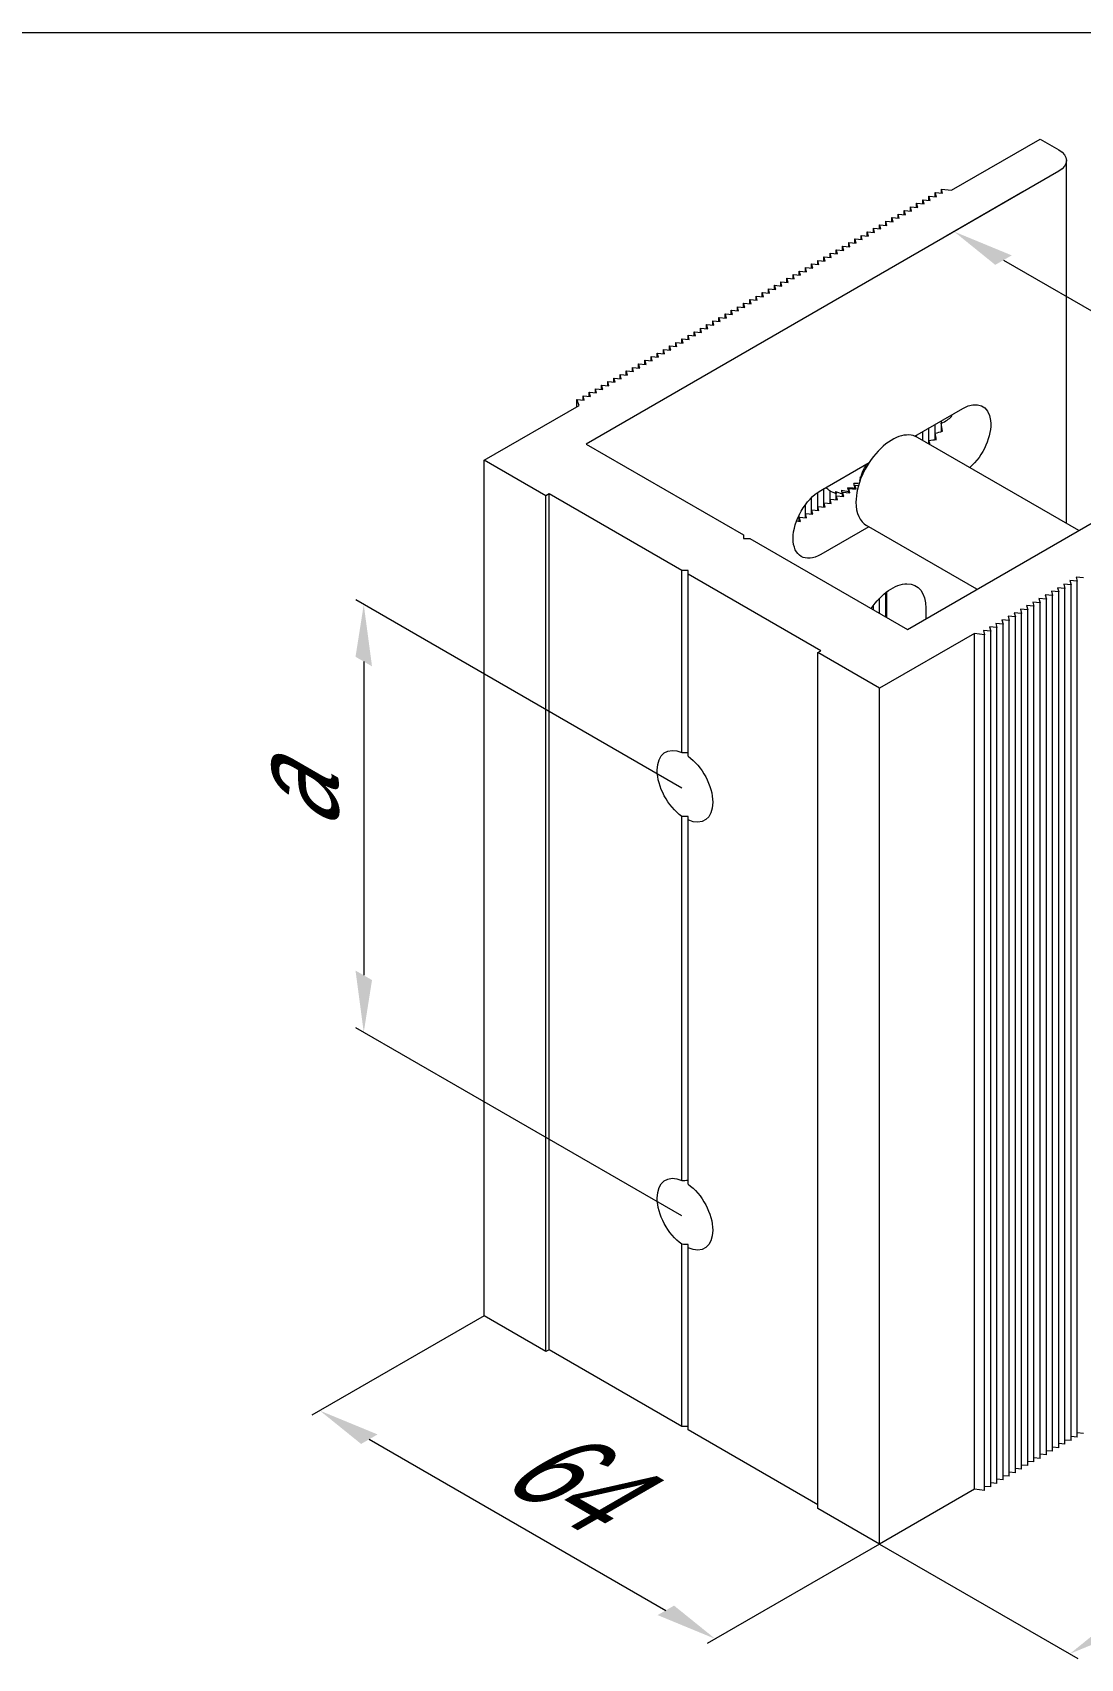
# Model space of a CAD drawing. Extents: x -37 to 4620, y -49 to 348.
# Drawn here: x 1769.68 to 1791.27, y 63.34 to 96.85 of the extents above; entities that cross this region are included whole.
import ezdxf

# ---------------------------------------------------------------- set-up
doc = ezdxf.new("R2010")
doc.units = 0
doc.header["$LTSCALE"] = 5
for name, color, linetype, lineweight in [('4', 160, 'CONTINUOUS', 18), ('PV-B6A89', 7, 'CONTINUOUS', 15), ('Рамки', 1, 'CONTINUOUS', 15)]:
    doc.layers.add(name, color=color, linetype=linetype, lineweight=lineweight)
doc.styles.add('14', font='RUSS.SHX', dxfattribs={"width": 0.7, "height": 14})

msp = doc.modelspace()

# ---------------------------------------------------------------- linework, layer by layer
at = {"layer": '4', "extrusion": (-0.707107, -0.408248, 0.57735)}
for p, q in [((1783.058, 81.28, 695.223), (1776.338, 85.16, 689.736)), ((1776.503, 83.889, 689.04), (1776.503, 77.422, 684.467)), ((1783.058, 72.462, 688.988), (1776.338, 76.342, 683.501))]:
    msp.add_line(p, q, dxfattribs=at)
at = {"layer": '4', "extrusion": (-1.9e-15, 0.816497, 0.57735)}
for p, q in [((1778.985, 70.404, 682.545), (1775.435, 68.354, 685.444)), ((1776.618, 67.862, 686.14), (1782.728, 64.335, 691.129)), ((1787.131, 65.701, 689.196), (1783.58, 63.651, 692.095)), ((1787.131, 65.701, 689.196), (1791.217, 63.343, 692.531))]:
    msp.add_line(p, q, dxfattribs=at)
at = {"layer": '4', "extrusion": (-0.707107, -0.408248, 0.57735)}
for points in [[(815.432, 1474.897, -892.608), (815.772, 1475.237, -892.608), (814.584, 1476.085, -892.608)], [(821.032, 1469.297, -892.608), (821.372, 1469.637, -892.608), (822.22, 1468.449, -892.608)]]:
    msp.add_solid(points, dxfattribs=at)
at = {"layer": '4', "extrusion": (-1.9e-15, 0.816497, 0.57735)}
for points in [[(-1776.788, 520.881, 451.552), (-1776.449, 521.221, 451.552), (-1775.6, 520.033, 451.552)], [(-1782.897, 526.991, 451.552), (-1782.558, 527.33, 451.552), (-1783.746, 528.179, 451.552)], [(-1791.9, 527.525, 451.552), (-1792.239, 527.865, 451.552), (-1791.051, 528.713, 451.552)]]:
    msp.add_solid(points, dxfattribs=at)
at = {"layer": 'PV-B6A89', "extrusion": (-1.9e-15, 0.816497, 0.57735)}
for p, q in [((1788.615, 93.6, 697.412), (1790.441, 94.654, 697.412)), ((1790.441, 94.654, 697.412), (1790.822, 94.434, 697.412)), ((1790.981, 86.735, 697.412), (1790.981, 94.213, 697.412)), ((1790.822, 93.993, 697.412), (1781.085, 88.371, 697.412)), ((1788.277, 93.467, 697.412), (1788.277, 93.552, 697.412)), ((1788.277, 93.552, 697.412), (1788.428, 93.538, 697.412)), ((1788.301, 93.465, 697.412), (1788.277, 93.552, 697.412)), ((1788.404, 93.54, 697.412), (1788.404, 93.626, 697.412)), ((1788.404, 93.626, 697.412), (1788.615, 93.6, 697.412)), ((1788.428, 93.538, 697.412), (1788.404, 93.626, 697.412)), ((1790.081, 93.565, 687.203), (1788.501, 92.653, 688.493)), ((1787.64, 93.099, 697.412), (1787.64, 93.185, 697.412)), ((1787.64, 93.185, 697.412), (1787.792, 93.171, 697.412)), ((1787.665, 93.097, 697.412), (1787.64, 93.185, 697.412)), ((1787.768, 93.173, 697.412), (1787.768, 93.258, 697.412)), ((1787.768, 93.258, 697.412), (1787.919, 93.244, 697.412)), ((1787.792, 93.171, 697.412), (1787.768, 93.258, 697.412)), ((1787.895, 93.246, 697.412), (1787.895, 93.332, 697.412)), ((1787.895, 93.332, 697.412), (1788.047, 93.318, 697.412)), ((1787.919, 93.244, 697.412), (1787.895, 93.332, 697.412)), ((1788.022, 93.32, 697.412), (1788.022, 93.405, 697.412)), ((1788.022, 93.405, 697.412), (1788.174, 93.391, 697.412)), ((1788.047, 93.318, 697.412), (1788.022, 93.405, 697.412)), ((1788.149, 93.393, 697.412), (1788.149, 93.479, 697.412)), ((1788.149, 93.479, 697.412), (1788.301, 93.465, 697.412)), ((1788.174, 93.391, 697.412), (1788.149, 93.479, 697.412)), ((1787.131, 92.805, 697.412), (1787.131, 92.891, 697.412)), ((1787.131, 92.891, 697.412), (1787.283, 92.877, 697.412)), ((1787.156, 92.803, 697.412), (1787.131, 92.891, 697.412)), ((1787.259, 92.879, 697.412), (1787.259, 92.964, 697.412)), ((1787.259, 92.964, 697.412), (1787.41, 92.95, 697.412)), ((1787.283, 92.877, 697.412), (1787.259, 92.964, 697.412)), ((1787.386, 92.952, 697.412), (1787.386, 93.038, 697.412)), ((1787.386, 93.038, 697.412), (1787.537, 93.024, 697.412)), ((1787.41, 92.95, 697.412), (1787.386, 93.038, 697.412)), ((1787.513, 93.026, 697.412), (1787.513, 93.111, 697.412)), ((1787.513, 93.111, 697.412), (1787.665, 93.097, 697.412)), ((1787.537, 93.024, 697.412), (1787.513, 93.111, 697.412)), ((1786.495, 92.438, 697.412), (1786.495, 92.523, 697.412)), ((1786.495, 92.523, 697.412), (1786.646, 92.509, 697.412)), ((1786.519, 92.436, 697.412), (1786.495, 92.523, 697.412)), ((1786.622, 92.512, 697.412), (1786.622, 92.597, 697.412)), ((1786.622, 92.597, 697.412), (1786.774, 92.583, 697.412)), ((1786.646, 92.509, 697.412), (1786.622, 92.597, 697.412)), ((1786.749, 92.585, 697.412), (1786.749, 92.67, 697.412)), ((1786.749, 92.67, 697.412), (1786.901, 92.656, 697.412)), ((1786.774, 92.583, 697.412), (1786.749, 92.67, 697.412)), ((1786.877, 92.659, 697.412), (1786.877, 92.744, 697.412)), ((1786.877, 92.744, 697.412), (1787.028, 92.73, 697.412)), ((1786.901, 92.656, 697.412), (1786.877, 92.744, 697.412)), ((1787.004, 92.732, 697.412), (1787.004, 92.817, 697.412)), ((1787.004, 92.817, 697.412), (1787.156, 92.803, 697.412)), ((1787.028, 92.73, 697.412), (1787.004, 92.817, 697.412)), ((1785.858, 92.071, 697.412), (1785.858, 92.156, 697.412)), ((1785.858, 92.156, 697.412), (1786.01, 92.142, 697.412)), ((1785.883, 92.068, 697.412), (1785.858, 92.156, 697.412)), ((1785.986, 92.144, 697.412), (1785.986, 92.229, 697.412)), ((1785.986, 92.229, 697.412), (1786.137, 92.215, 697.412)), ((1786.01, 92.142, 697.412), (1785.986, 92.229, 697.412)), ((1786.113, 92.218, 697.412), (1786.113, 92.303, 697.412)), ((1786.113, 92.303, 697.412), (1786.265, 92.289, 697.412)), ((1786.137, 92.215, 697.412), (1786.113, 92.303, 697.412)), ((1786.24, 92.291, 697.412), (1786.24, 92.376, 697.412)), ((1786.24, 92.376, 697.412), (1786.392, 92.362, 697.412)), ((1786.265, 92.289, 697.412), (1786.24, 92.376, 697.412)), ((1786.368, 92.365, 697.412), (1786.368, 92.45, 697.412)), ((1786.368, 92.45, 697.412), (1786.519, 92.436, 697.412)), ((1786.392, 92.362, 697.412), (1786.368, 92.45, 697.412)), ((1789.685, 92.161, 689.189), (1794.267, 89.515, 692.93)), ((1785.349, 91.777, 697.412), (1785.349, 91.862, 697.412)), ((1785.349, 91.862, 697.412), (1785.501, 91.848, 697.412)), ((1785.374, 91.774, 697.412), (1785.349, 91.862, 697.412)), ((1785.477, 91.85, 697.412), (1785.477, 91.935, 697.412)), ((1785.477, 91.935, 697.412), (1785.628, 91.921, 697.412)), ((1785.501, 91.848, 697.412), (1785.477, 91.935, 697.412)), ((1785.604, 91.924, 697.412), (1785.604, 92.009, 697.412)), ((1785.604, 92.009, 697.412), (1785.755, 91.995, 697.412)), ((1785.628, 91.921, 697.412), (1785.604, 92.009, 697.412)), ((1785.731, 91.997, 697.412), (1785.731, 92.082, 697.412)), ((1785.731, 92.082, 697.412), (1785.883, 92.068, 697.412)), ((1785.755, 91.995, 697.412), (1785.731, 92.082, 697.412)), ((1784.713, 91.409, 697.412), (1784.713, 91.495, 697.412)), ((1784.713, 91.495, 697.412), (1784.865, 91.481, 697.412)), ((1784.737, 91.407, 697.412), (1784.713, 91.495, 697.412)), ((1784.84, 91.483, 697.412), (1784.84, 91.568, 697.412)), ((1784.84, 91.568, 697.412), (1784.992, 91.554, 697.412)), ((1784.865, 91.481, 697.412), (1784.84, 91.568, 697.412)), ((1784.968, 91.556, 697.412), (1784.968, 91.642, 697.412)), ((1784.968, 91.642, 697.412), (1785.119, 91.627, 697.412)), ((1784.992, 91.554, 697.412), (1784.968, 91.642, 697.412)), ((1785.095, 91.63, 697.412), (1785.095, 91.715, 697.412)), ((1785.095, 91.715, 697.412), (1785.246, 91.701, 697.412)), ((1785.119, 91.627, 697.412), (1785.095, 91.715, 697.412)), ((1785.222, 91.703, 697.412), (1785.222, 91.788, 697.412)), ((1785.222, 91.788, 697.412), (1785.374, 91.774, 697.412)), ((1785.246, 91.701, 697.412), (1785.222, 91.788, 697.412)), ((1784.228, 91.113, 697.412), (1784.204, 91.201, 697.412)), ((1784.204, 91.115, 697.412), (1784.204, 91.201, 697.412)), ((1784.204, 91.201, 697.412), (1784.355, 91.187, 697.412)), ((1784.355, 91.187, 697.412), (1784.331, 91.274, 697.412)), ((1784.331, 91.189, 697.412), (1784.331, 91.274, 697.412)), ((1784.331, 91.274, 697.412), (1784.483, 91.26, 697.412)), ((1784.458, 91.262, 697.412), (1784.458, 91.348, 697.412)), ((1784.458, 91.348, 697.412), (1784.61, 91.334, 697.412)), ((1784.483, 91.26, 697.412), (1784.458, 91.348, 697.412)), ((1784.586, 91.336, 697.412), (1784.586, 91.421, 697.412)), ((1784.586, 91.421, 697.412), (1784.737, 91.407, 697.412)), ((1784.61, 91.334, 697.412), (1784.586, 91.421, 697.412)), ((1783.592, 90.746, 697.412), (1783.567, 90.833, 697.412)), ((1783.567, 90.748, 697.412), (1783.567, 90.833, 697.412)), ((1783.567, 90.833, 697.412), (1783.719, 90.819, 697.412)), ((1783.719, 90.819, 697.412), (1783.695, 90.907, 697.412)), ((1783.695, 90.821, 697.412), (1783.695, 90.907, 697.412)), ((1783.695, 90.907, 697.412), (1783.846, 90.893, 697.412)), ((1783.846, 90.893, 697.412), (1783.822, 90.98, 697.412)), ((1783.822, 90.895, 697.412), (1783.822, 90.98, 697.412)), ((1783.822, 90.98, 697.412), (1783.974, 90.966, 697.412)), ((1783.974, 90.966, 697.412), (1783.949, 91.054, 697.412)), ((1783.949, 90.968, 697.412), (1783.949, 91.054, 697.412)), ((1783.949, 91.054, 697.412), (1784.101, 91.04, 697.412)), ((1784.101, 91.04, 697.412), (1784.077, 91.127, 697.412)), ((1784.077, 91.042, 697.412), (1784.077, 91.127, 697.412)), ((1784.077, 91.127, 697.412), (1784.228, 91.113, 697.412)), ((1783.083, 90.452, 697.412), (1783.058, 90.539, 697.412)), ((1783.058, 90.454, 697.412), (1783.058, 90.539, 697.412)), ((1783.058, 90.539, 697.412), (1783.21, 90.525, 697.412)), ((1783.21, 90.525, 697.412), (1783.186, 90.613, 697.412)), ((1783.186, 90.527, 697.412), (1783.186, 90.613, 697.412)), ((1783.186, 90.613, 697.412), (1783.337, 90.599, 697.412)), ((1783.337, 90.599, 697.412), (1783.313, 90.686, 697.412)), ((1783.313, 90.601, 697.412), (1783.313, 90.686, 697.412)), ((1783.313, 90.686, 697.412), (1783.464, 90.672, 697.412)), ((1783.464, 90.672, 697.412), (1783.44, 90.76, 697.412)), ((1783.44, 90.674, 697.412), (1783.44, 90.76, 697.412)), ((1783.44, 90.76, 697.412), (1783.592, 90.746, 697.412)), ((1782.446, 90.084, 697.412), (1782.422, 90.172, 697.412)), ((1782.422, 90.087, 697.412), (1782.422, 90.172, 697.412)), ((1782.422, 90.172, 697.412), (1782.574, 90.158, 697.412)), ((1782.574, 90.158, 697.412), (1782.549, 90.245, 697.412)), ((1782.549, 90.16, 697.412), (1782.549, 90.245, 697.412)), ((1782.549, 90.245, 697.412), (1782.701, 90.231, 697.412)), ((1782.701, 90.231, 697.412), (1782.676, 90.319, 697.412)), ((1782.676, 90.234, 697.412), (1782.676, 90.319, 697.412)), ((1782.676, 90.319, 697.412), (1782.828, 90.305, 697.412)), ((1782.828, 90.305, 697.412), (1782.804, 90.392, 697.412)), ((1782.804, 90.307, 697.412), (1782.804, 90.392, 697.412)), ((1782.804, 90.392, 697.412), (1782.955, 90.378, 697.412)), ((1782.955, 90.378, 697.412), (1782.931, 90.466, 697.412)), ((1782.931, 90.38, 697.412), (1782.931, 90.466, 697.412)), ((1782.931, 90.466, 697.412), (1783.083, 90.452, 697.412)), ((1787.704, 84.55, 697.412), (1797.441, 90.172, 697.412)), ((1781.81, 89.717, 697.412), (1781.786, 89.804, 697.412)), ((1781.786, 89.719, 697.412), (1781.786, 89.804, 697.412)), ((1781.786, 89.804, 697.412), (1781.937, 89.79, 697.412)), ((1781.937, 89.79, 697.412), (1781.913, 89.878, 697.412)), ((1781.913, 89.793, 697.412), (1781.913, 89.878, 697.412)), ((1781.913, 89.878, 697.412), (1782.064, 89.864, 697.412)), ((1782.064, 89.864, 697.412), (1782.04, 89.951, 697.412)), ((1782.04, 89.866, 697.412), (1782.04, 89.951, 697.412)), ((1782.04, 89.951, 697.412), (1782.192, 89.937, 697.412)), ((1782.192, 89.937, 697.412), (1782.167, 90.025, 697.412)), ((1782.167, 89.94, 697.412), (1782.167, 90.025, 697.412)), ((1782.167, 90.025, 697.412), (1782.319, 90.011, 697.412)), ((1782.319, 90.011, 697.412), (1782.295, 90.098, 697.412)), ((1782.295, 90.013, 697.412), (1782.295, 90.098, 697.412)), ((1782.295, 90.098, 697.412), (1782.446, 90.084, 697.412)), ((1781.301, 89.423, 697.412), (1781.276, 89.51, 697.412)), ((1781.276, 89.425, 697.412), (1781.276, 89.51, 697.412)), ((1781.276, 89.51, 697.412), (1781.428, 89.496, 697.412)), ((1781.428, 89.496, 697.412), (1781.404, 89.584, 697.412)), ((1781.404, 89.499, 697.412), (1781.404, 89.584, 697.412)), ((1781.404, 89.584, 697.412), (1781.555, 89.57, 697.412)), ((1781.555, 89.57, 697.412), (1781.531, 89.657, 697.412)), ((1781.531, 89.572, 697.412), (1781.531, 89.657, 697.412)), ((1781.531, 89.657, 697.412), (1781.683, 89.643, 697.412)), ((1781.683, 89.643, 697.412), (1781.658, 89.731, 697.412)), ((1781.658, 89.646, 697.412), (1781.658, 89.731, 697.412)), ((1781.658, 89.731, 697.412), (1781.81, 89.717, 697.412)), ((1778.985, 88.041, 697.412), (1780.939, 89.168, 697.412)), ((1780.939, 89.168, 697.412), (1780.895, 89.29, 697.412)), ((1780.895, 89.143, 697.412), (1780.895, 89.29, 697.412)), ((1780.895, 89.29, 697.412), (1781.046, 89.276, 697.412)), ((1781.046, 89.276, 697.412), (1781.022, 89.363, 697.412)), ((1781.022, 89.278, 697.412), (1781.022, 89.363, 697.412)), ((1781.022, 89.363, 697.412), (1781.173, 89.349, 697.412)), ((1781.173, 89.349, 697.412), (1781.149, 89.437, 697.412)), ((1781.149, 89.352, 697.412), (1781.149, 89.437, 697.412)), ((1781.149, 89.437, 697.412), (1781.301, 89.423, 697.412)), ((1787.857, 88.533, 697.412), (1788.85, 89.106, 697.412)), ((1788.404, 88.628, 697.412), (1788.404, 88.849, 697.412)), ((1787.895, 88.516, 697.412), (1787.895, 88.555, 697.412)), ((1791.234, 86.589, 697.412), (1787.91, 88.508, 697.412)), ((1788.022, 88.443, 697.412), (1788.022, 88.629, 697.412)), ((1788.149, 88.37, 697.412), (1788.149, 88.702, 697.412)), ((1788.277, 88.46, 697.412), (1788.277, 88.776, 697.412)), ((1781.085, 88.371, 697.412), (1784.331, 86.498, 697.412)), ((1780.258, 87.306, 697.412), (1778.985, 88.041, 697.412)), ((1778.985, 70.404, 697.412), (1778.985, 88.041, 697.412)), ((1785.922, 87.416, 697.412), (1786.915, 87.989, 697.412)), ((1786.622, 87.526, 697.412), (1786.697, 87.519, 697.412)), ((1786.646, 87.439, 697.412), (1786.622, 87.526, 697.412)), ((1786.622, 87.457, 697.412), (1786.622, 87.526, 697.412)), ((1780.322, 87.343, 697.412), (1780.258, 87.306, 697.412)), ((1780.258, 69.67, 697.412), (1780.258, 87.306, 697.412)), ((1783.058, 85.763, 697.412), (1780.322, 87.343, 697.412)), ((1780.322, 69.706, 697.412), (1780.322, 87.343, 697.412)), ((1785.731, 86.927, 697.412), (1785.731, 87.268, 697.412)), ((1785.858, 87, 697.412), (1785.858, 87.375, 697.412)), ((1785.986, 87.074, 697.412), (1785.986, 87.453, 697.412)), ((1785.986, 87.159, 697.412), (1786.137, 87.145, 697.412)), ((1786.01, 87.071, 697.412), (1785.986, 87.159, 697.412)), ((1786.113, 87.147, 697.412), (1786.113, 87.405, 697.412)), ((1786.113, 87.232, 697.412), (1786.265, 87.218, 697.412)), ((1786.137, 87.145, 697.412), (1786.113, 87.232, 697.412)), ((1786.24, 87.221, 697.412), (1786.24, 87.344, 697.412)), ((1786.24, 87.306, 697.412), (1786.392, 87.292, 697.412)), ((1786.265, 87.218, 697.412), (1786.24, 87.306, 697.412)), ((1786.368, 87.379, 697.412), (1786.519, 87.365, 697.412)), ((1786.392, 87.292, 697.412), (1786.368, 87.379, 697.412)), ((1786.368, 87.344, 697.412), (1786.368, 87.379, 697.412)), ((1786.368, 87.294, 697.412), (1786.368, 87.344, 697.412)), ((1786.495, 87.453, 697.412), (1786.646, 87.439, 697.412)), ((1786.519, 87.365, 697.412), (1786.495, 87.453, 697.412)), ((1786.495, 87.384, 697.412), (1786.495, 87.453, 697.412)), ((1786.495, 87.368, 697.412), (1786.495, 87.384, 697.412)), ((1786.622, 87.441, 697.412), (1786.622, 87.457, 697.412)), ((1785.477, 86.78, 697.412), (1785.477, 86.913, 697.412)), ((1785.477, 86.865, 697.412), (1785.628, 86.851, 697.412)), ((1785.501, 86.777, 697.412), (1785.477, 86.865, 697.412)), ((1785.604, 86.853, 697.412), (1785.604, 87.121, 697.412)), ((1785.604, 86.939, 697.412), (1785.755, 86.924, 697.412)), ((1785.628, 86.851, 697.412), (1785.604, 86.939, 697.412)), ((1785.731, 87.012, 697.412), (1785.883, 86.998, 697.412)), ((1785.755, 86.924, 697.412), (1785.731, 87.012, 697.412)), ((1785.858, 87.085, 697.412), (1786.01, 87.071, 697.412)), ((1785.883, 86.998, 697.412), (1785.858, 87.085, 697.412)), ((1784.331, 86.498, 697.412), (1784.331, 86.424, 697.412)), ((1785.421, 86.785, 697.412), (1785.501, 86.777, 697.412)), ((1786.91, 86.664, 697.412), (1785.922, 86.093, 697.412)), ((1789.137, 85.378, 697.412), (1786.862, 86.692, 697.412)), ((1784.331, 86.424, 697.412), (1784.458, 86.424, 697.412)), ((1784.458, 86.424, 697.412), (1787.704, 84.55, 697.412)), ((1783.058, 82.011, 697.412), (1783.058, 85.763, 697.412)), ((1783.186, 85.763, 697.412), (1783.058, 85.763, 697.412)), ((1783.186, 85.689, 697.412), (1783.186, 85.763, 697.412)), ((1783.186, 81.937, 697.412), (1783.186, 85.689, 697.412)), ((1785.922, 84.109, 697.412), (1783.186, 85.689, 697.412)), ((1791.077, 85.469, 697.412), (1790.925, 85.483, 697.412)), ((1790.925, 85.483, 697.412), (1790.95, 85.395, 697.412)), ((1791.204, 85.542, 697.412), (1791.053, 85.556, 697.412)), ((1791.053, 85.556, 697.412), (1791.077, 85.469, 697.412)), ((1791.077, 67.832, 697.412), (1791.077, 85.469, 697.412)), ((1791.331, 85.616, 697.412), (1791.18, 85.63, 697.412)), ((1791.18, 85.63, 697.412), (1791.204, 85.542, 697.412)), ((1791.204, 67.906, 697.412), (1791.204, 85.542, 697.412)), ((1787.131, 84.881, 697.412), (1787.131, 85.193, 697.412)), ((1787.259, 84.807, 697.412), (1787.259, 85.308, 697.412)), ((1787.283, 84.793, 697.412), (1787.283, 85.327, 697.412)), ((1790.441, 85.101, 697.412), (1790.289, 85.115, 697.412)), ((1790.289, 85.115, 697.412), (1790.313, 85.028, 697.412)), ((1790.568, 85.175, 697.412), (1790.416, 85.189, 697.412)), ((1790.416, 85.189, 697.412), (1790.441, 85.101, 697.412)), ((1790.695, 85.248, 697.412), (1790.543, 85.262, 697.412)), ((1790.543, 85.262, 697.412), (1790.568, 85.175, 697.412)), ((1790.568, 67.539, 697.412), (1790.568, 85.175, 697.412)), ((1790.822, 85.322, 697.412), (1790.671, 85.336, 697.412)), ((1790.671, 85.336, 697.412), (1790.695, 85.248, 697.412)), ((1790.695, 67.612, 697.412), (1790.695, 85.248, 697.412)), ((1790.95, 85.395, 697.412), (1790.798, 85.409, 697.412)), ((1790.798, 85.409, 697.412), (1790.822, 85.322, 697.412)), ((1790.822, 67.686, 697.412), (1790.822, 85.322, 697.412)), ((1790.95, 67.759, 697.412), (1790.95, 85.395, 697.412)), ((1787.004, 84.954, 697.412), (1787.004, 85.044, 697.412)), ((1788.086, 84.991, 697.412), (1788.086, 84.771, 697.412)), ((1789.931, 84.807, 697.412), (1789.78, 84.821, 697.412)), ((1789.78, 84.821, 697.412), (1789.804, 84.734, 697.412)), ((1790.059, 84.881, 697.412), (1789.907, 84.895, 697.412)), ((1789.907, 84.895, 697.412), (1789.931, 84.807, 697.412)), ((1789.931, 67.171, 697.412), (1789.931, 84.807, 697.412)), ((1790.186, 84.954, 697.412), (1790.034, 84.968, 697.412)), ((1790.034, 84.968, 697.412), (1790.059, 84.881, 697.412)), ((1790.059, 67.245, 697.412), (1790.059, 84.881, 697.412)), ((1790.313, 85.028, 697.412), (1790.162, 85.042, 697.412)), ((1790.162, 85.042, 697.412), (1790.186, 84.954, 697.412)), ((1790.186, 67.318, 697.412), (1790.186, 84.954, 697.412)), ((1790.313, 67.392, 697.412), (1790.313, 85.028, 697.412)), ((1790.441, 67.465, 697.412), (1790.441, 85.101, 697.412)), ((1789.084, 84.465, 697.412), (1787.131, 83.338, 697.412)), ((1789.295, 84.44, 697.412), (1789.084, 84.465, 697.412)), ((1789.084, 66.829, 697.412), (1789.084, 84.465, 697.412)), ((1789.422, 84.514, 697.412), (1789.271, 84.528, 697.412)), ((1789.271, 84.528, 697.412), (1789.295, 84.44, 697.412)), ((1789.55, 84.587, 697.412), (1789.398, 84.601, 697.412)), ((1789.398, 84.601, 697.412), (1789.422, 84.514, 697.412)), ((1789.422, 66.877, 697.412), (1789.422, 84.514, 697.412)), ((1789.677, 84.66, 697.412), (1789.525, 84.675, 697.412)), ((1789.525, 84.675, 697.412), (1789.55, 84.587, 697.412)), ((1789.55, 66.951, 697.412), (1789.55, 84.587, 697.412)), ((1789.804, 84.734, 697.412), (1789.653, 84.748, 697.412)), ((1789.653, 84.748, 697.412), (1789.677, 84.66, 697.412)), ((1789.677, 67.024, 697.412), (1789.677, 84.66, 697.412)), ((1789.804, 67.098, 697.412), (1789.804, 84.734, 697.412)), ((1785.858, 84.073, 697.412), (1785.922, 84.109, 697.412)), ((1789.295, 66.804, 697.412), (1789.295, 84.44, 697.412)), ((1787.131, 83.338, 697.412), (1785.858, 84.073, 697.412)), ((1785.858, 66.436, 697.412), (1785.858, 84.073, 697.412)), ((1787.131, 65.701, 697.412), (1787.131, 83.338, 697.412)), ((1783.058, 73.193, 697.412), (1783.058, 80.696, 697.412)), ((1783.186, 80.623, 697.412), (1783.186, 80.692, 697.412)), ((1783.186, 73.119, 697.412), (1783.186, 80.623, 697.412)), ((1783.058, 68.126, 697.412), (1783.058, 71.878, 697.412)), ((1783.186, 71.805, 697.412), (1783.186, 71.874, 697.412)), ((1783.186, 68.053, 697.412), (1783.186, 71.805, 697.412)), ((1780.258, 69.67, 697.412), (1778.985, 70.404, 697.412)), ((1780.322, 69.706, 697.412), (1780.258, 69.67, 697.412)), ((1783.058, 68.126, 697.412), (1780.322, 69.706, 697.412)), ((1783.186, 68.126, 697.412), (1783.058, 68.126, 697.412)), ((1785.858, 66.51, 697.412), (1783.186, 68.053, 697.412)), ((1790.822, 67.686, 697.412), (1790.695, 67.697, 697.412)), ((1790.95, 67.759, 697.412), (1790.822, 67.771, 697.412)), ((1791.077, 67.832, 697.412), (1790.95, 67.844, 697.412)), ((1791.204, 67.906, 697.412), (1791.077, 67.918, 697.412)), ((1791.331, 67.979, 697.412), (1791.204, 67.991, 697.412)), ((1790.313, 67.392, 697.412), (1790.186, 67.403, 697.412)), ((1790.441, 67.465, 697.412), (1790.313, 67.477, 697.412)), ((1790.568, 67.539, 697.412), (1790.441, 67.55, 697.412)), ((1790.695, 67.612, 697.412), (1790.568, 67.624, 697.412)), ((1789.677, 67.024, 697.412), (1789.55, 67.036, 697.412)), ((1789.804, 67.098, 697.412), (1789.677, 67.109, 697.412)), ((1789.931, 67.171, 697.412), (1789.804, 67.183, 697.412)), ((1790.059, 67.245, 697.412), (1789.931, 67.256, 697.412)), ((1790.186, 67.318, 697.412), (1790.059, 67.33, 697.412)), ((1789.084, 66.829, 697.412), (1787.131, 65.701, 697.412)), ((1789.295, 66.804, 697.412), (1789.084, 66.829, 697.412)), ((1789.422, 66.877, 697.412), (1789.295, 66.889, 697.412)), ((1789.55, 66.951, 697.412), (1789.422, 66.962, 697.412)), ((1787.131, 65.701, 697.412), (1785.858, 66.436, 697.412))]:
    msp.add_line(p, q, dxfattribs=at)
at = {"layer": 'PV-B6A89', "extrusion": (-2.8e-15, -7e-16, -1)}
msp.add_ellipse((1790.441, 94.213, 697.412), major_axis=(0.54, 0), ratio=0.57735, start_param=-0.785398, end_param=0.785398, dxfattribs=at)
at = {"layer": 'PV-B6A89', "extrusion": (-2.7e-15, -6e-16, -1)}
for centre, major_axis, end_param in [((1788.85, 88.445, 697.412), (0.405, 0.701), 2.109014), ((1785.922, 86.755, 697.412), (-0.405, -0.701), 2.356194)]:
    msp.add_ellipse(centre, major_axis=major_axis, ratio=0.57735, start_param=-0.785398, end_param=end_param, dxfattribs=at)
at = {"layer": 'PV-B6A89'}
for centre, major_axis, ratio, start_param, end_param in [((1787.278, 89.352, 697.412), (1.445, -0.219), 0.448588, -0.611758, -0.326492), ((1788.086, 88.886, 697.412), (0.405, 0.701), 0.57735, -1.179806, -1.125235), ((1787.386, 87.6, 697.412), (0.524, 0.908), 0.57735, 0, 2.356194), ((1787.695, 89.112, 697.412), (1.362, -0.164), 0.479414, -1.1732, -1.052483), ((1787.519, 89.213, 697.412), (1.362, -0.164), 0.479414, -0.924006, -0.783309), ((1786.471, 88.128, 697.412), (-0.171, 1.028), 0.133179, -4.036033, -3.924692), ((1786.646, 88.027, 697.412), (-0.171, 1.028), 0.133179, -4.260126, -4.147374), ((1786.822, 87.925, 697.412), (-0.171, 1.028), 0.133179, -4.496587, -4.455056), ((1786.119, 88.331, 697.412), (-0.171, 1.028), 0.133179, -3.575479, -3.447002), ((1786.295, 88.23, 697.412), (-0.171, 1.028), 0.133179, -3.81194, -3.696196), ((1787.386, 87.6, 697.412), (-0.524, -0.908), 0.57735, -0.785398, 0)]:
    msp.add_ellipse(centre, major_axis=major_axis, ratio=ratio, start_param=start_param, end_param=end_param, dxfattribs=at)
at = {"layer": 'PV-B6A89', "extrusion": (-2e-15, -6e-16, -1)}
msp.add_ellipse((1788.574, 88.604, 697.412), major_axis=(-0.171, 1.028), ratio=0.133179, start_param=-1.517425, end_param=-1.35603, dxfattribs=at)
at = {"layer": 'PV-B6A89', "extrusion": (-2.6e-15, -7e-16, -1)}
for centre, major_axis, ratio, start_param, end_param in [((1788.398, 88.705, 697.412), (-0.171, 1.028), 0.133179, -1.786598, -1.658121), ((1788.222, 88.807, 697.412), (-0.171, 1.028), 0.133179, -1.999972, -1.907316), ((1783.122, 81.317, 697.412), (0.405, -0.701), 0.57735, -2.244853, 0.674057)]:
    msp.add_ellipse(centre, major_axis=major_axis, ratio=ratio, start_param=start_param, end_param=end_param, dxfattribs=at)
at = {"layer": 'PV-B6A89', "extrusion": (-2.8e-15, -6e-16, -1)}
msp.add_ellipse((1787.141, 87.741, 697.412), major_axis=(0.3, 0.52), ratio=0.57735, start_param=-2.124358, end_param=-1.472621, dxfattribs=at)
at = {"layer": 'PV-B6A89', "extrusion": (-2.9e-15, -7e-16, -1)}
for centre, start_param, end_param in [((1787.174, 87.722, 697.412), -0.737433, -0.623617), ((1786.471, 88.128, 697.412), -1.739897, -1.628556), ((1786.998, 87.824, 697.412), -1.039525, -0.922485), ((1786.822, 87.925, 697.412), -1.288719, -1.168002), ((1786.646, 88.027, 697.412), -1.517215, -1.404463)]:
    msp.add_ellipse(centre, major_axis=(-1.362, 0.164), ratio=0.479414, start_param=start_param, end_param=end_param, dxfattribs=at)
at = {"layer": 'PV-B6A89', "extrusion": (-2.8e-15, -9e-16, -1)}
for centre, start_param, end_param in [((1786.295, 88.23, 697.412), -1.937831, -1.852649), ((1786.119, 88.331, 697.412), -2.104859, -2.08911)]:
    msp.add_ellipse(centre, major_axis=(-1.362, 0.164), ratio=0.479414, start_param=start_param, end_param=end_param, dxfattribs=at)
at = {"layer": 'PV-B6A89', "extrusion": (-2.7e-15, -8e-16, -1)}
for centre, major_axis, start_param, end_param in [((1787.386, 84.587, 697.412), (0.495, 0.857), -1.441875, 0.785398), ((1783.122, 81.317, 697.412), (-0.405, 0.701), -2.244853, 0.674057)]:
    msp.add_ellipse(centre, major_axis=major_axis, ratio=0.57735, start_param=start_param, end_param=end_param, dxfattribs=at)
at = {"layer": 'PV-B6A89', "extrusion": (-2.8e-15, -8e-16, -1)}
for centre, start_param, end_param in [((1783.186, 81.354, 697.412), -1.682137, -1.570796), ((1783.186, 81.354, 697.412), 1.570796, 1.682137), ((1783.186, 72.536, 697.412), -1.682137, -1.570796), ((1783.186, 72.536, 697.412), 1.570796, 1.682137)]:
    msp.add_ellipse(centre, major_axis=(1.146, 0), ratio=0.57735, start_param=start_param, end_param=end_param, dxfattribs=at)
at = {"layer": 'PV-B6A89', "extrusion": (-2.6e-15, -8e-16, -1)}
msp.add_ellipse((1783.122, 72.499, 697.412), major_axis=(-0.405, 0.701), ratio=0.57735, start_param=-2.244853, end_param=0.674057, dxfattribs=at)
at = {"layer": 'PV-B6A89', "extrusion": (-2.5e-15, -8e-16, -1)}
msp.add_ellipse((1783.122, 72.499, 697.412), major_axis=(0.405, -0.701), ratio=0.57735, start_param=-2.244853, end_param=0.674057, dxfattribs=at)
at = {"layer": 'PV-B6A89', "extrusion": (-1.9e-15, 0.816497, 0.57735)}
msp.add_solid([(-1789.855, 509.342, 473.152), (-1789.515, 509.681, 473.152), (-1788.667, 508.493, 473.152)], dxfattribs=at)
at = {"layer": 'Рамки', "linetype": 'Continuous'}
msp.add_line((1700, 96.851), (1864.803, 96.851), dxfattribs=at)

# ---------------------------------------------------------------- texts
at = {"layer": '4', "extrusion": (-0.707107, -0.408248, 0.57735), "insert": (1775.103, 81.464, 685.611), "char_height": 2.52, "attachment_point": 5, "text_direction": (0, 0.816497, 0.57735), "style": '14'}
msp.add_mtext('\\A1;a', dxfattribs=at)
at = {"layer": '4', "extrusion": (-1.9e-15, 0.816497, 0.57735), "insert": (1781.073, 66.907, 687.491), "char_height": 2.52, "attachment_point": 5, "text_direction": (0.707107, -0.408248, 0.57735), "style": '14'}
msp.add_mtext('\\A1;64', dxfattribs=at)

doc.saveas('drawing.dxf')
